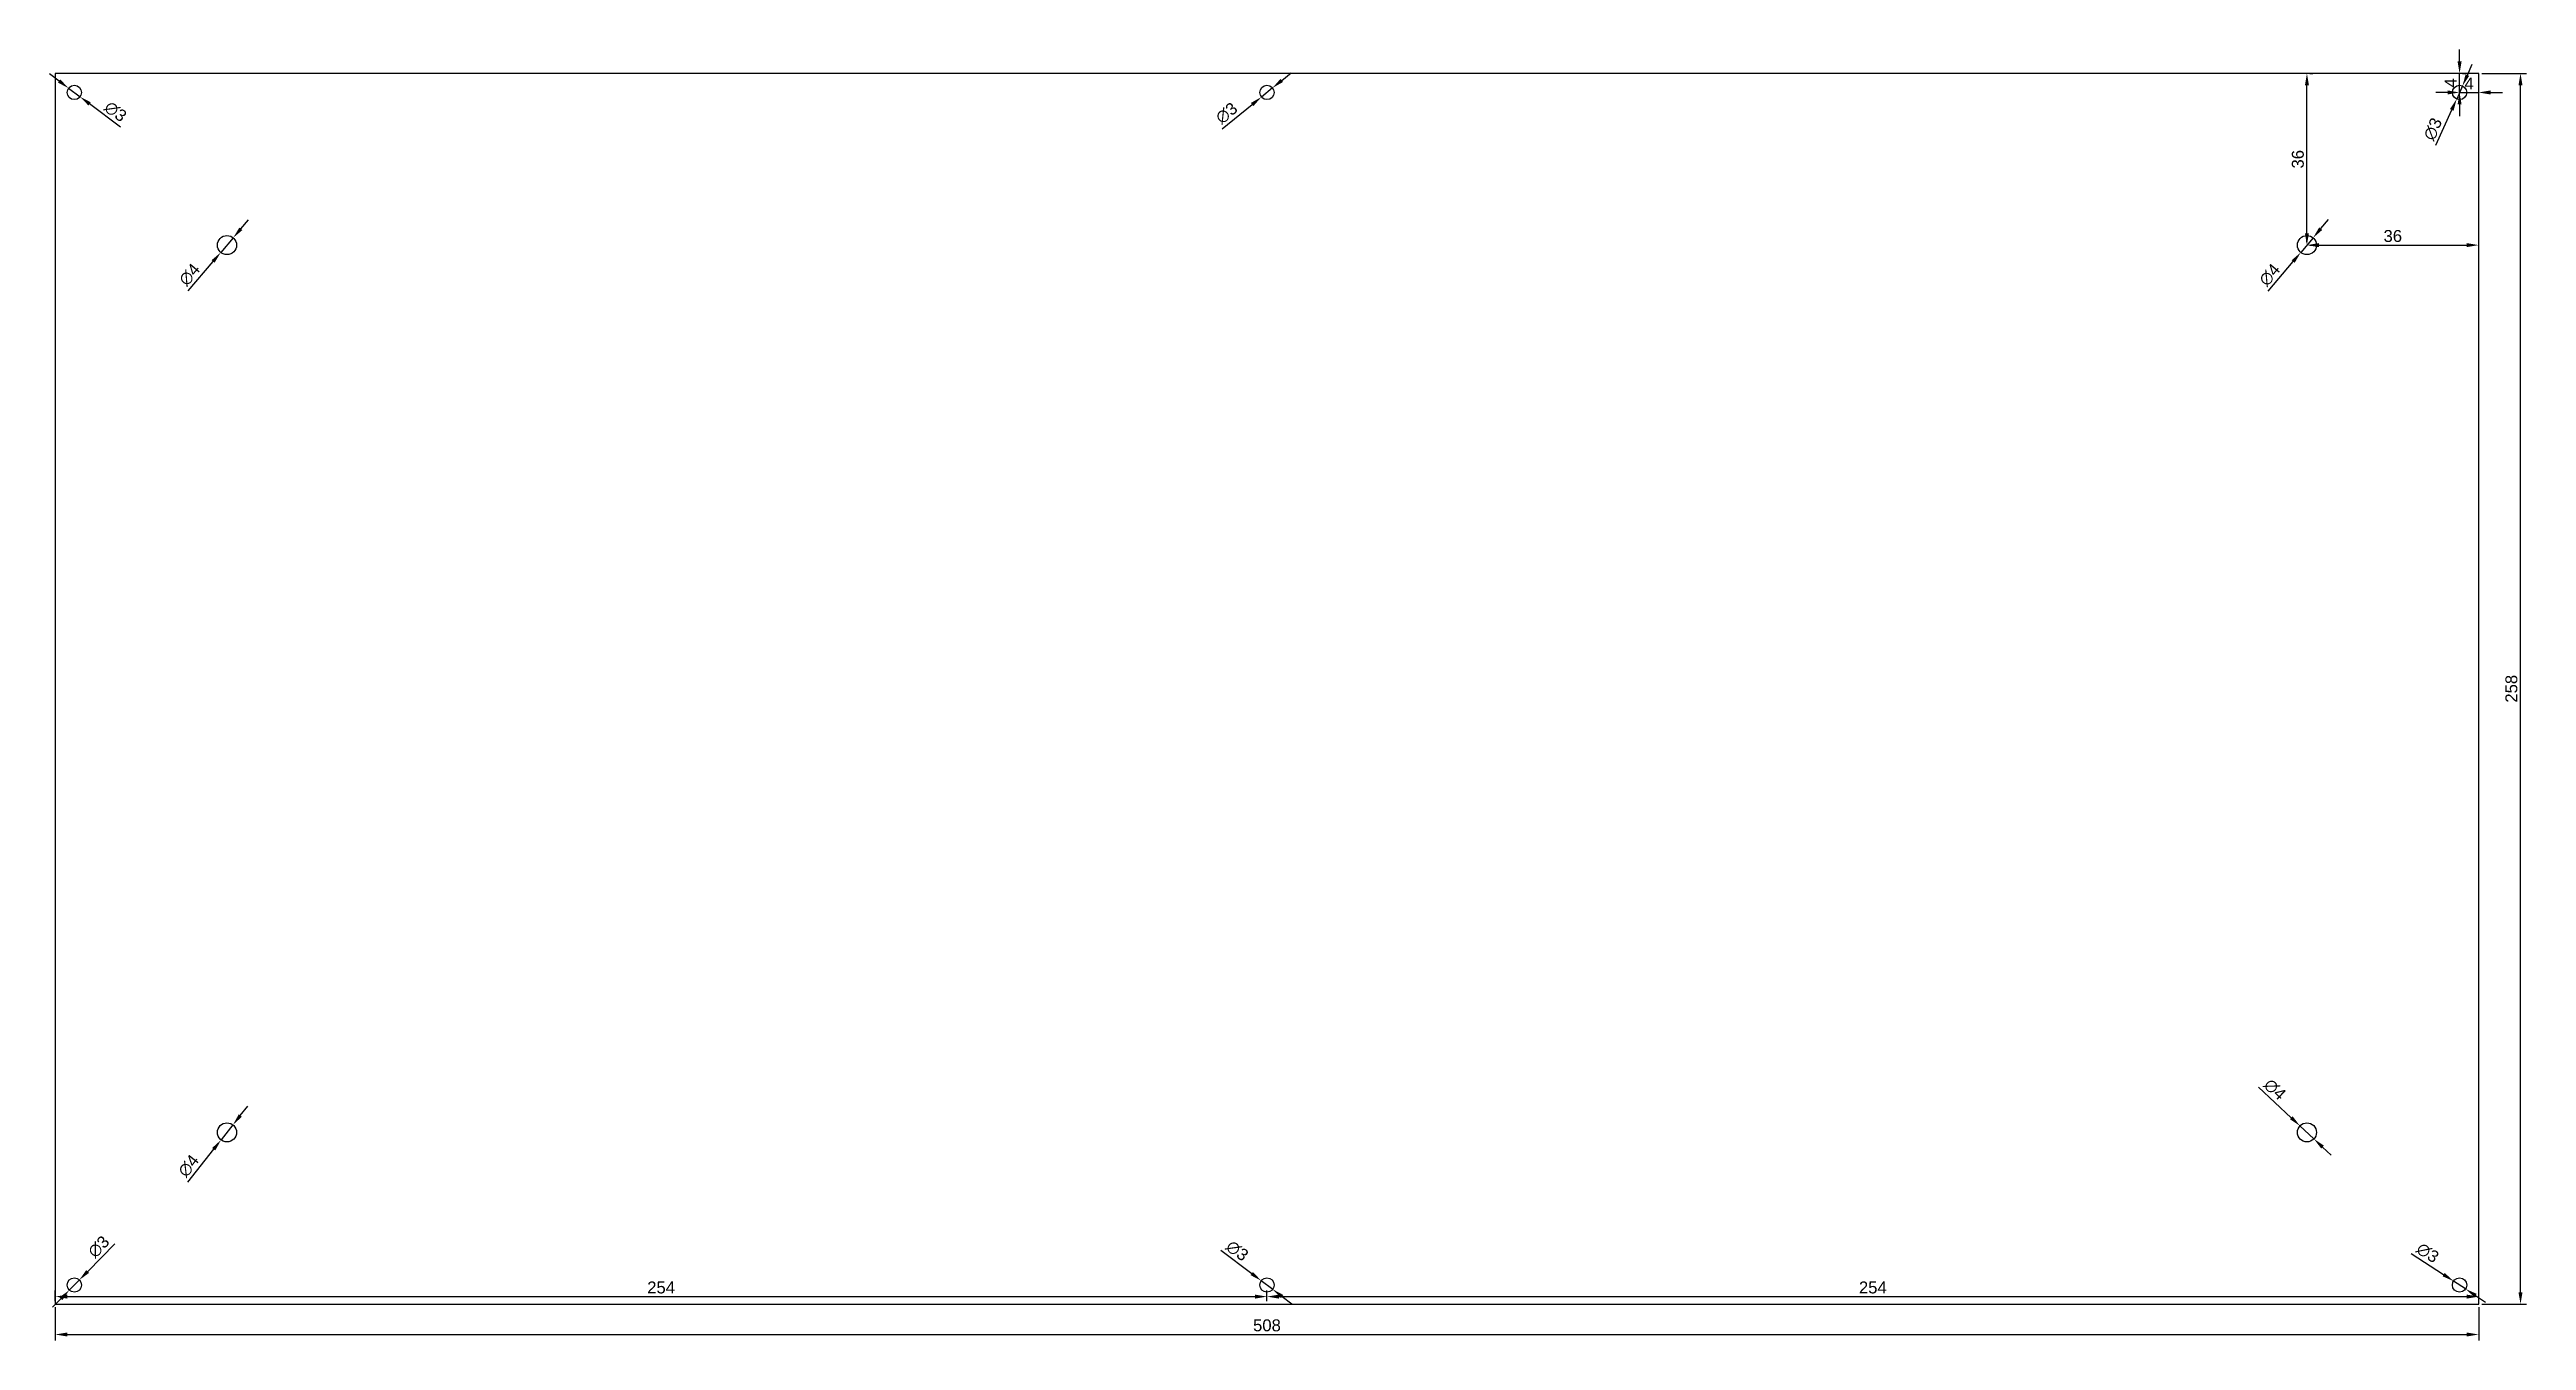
# Model space of a CAD drawing. Header units: millimetres. Extents: x 54 to 573, y 42 to 313.
import ezdxf

# ---------------------------------------------------------------- set-up
doc = ezdxf.new("R2010")
doc.units = ezdxf.units.MM
doc.styles.get("Standard").update_dxf_attribs({"font": 'arial.ttf'})
doc.dimstyles.new('ISO-25', dxfattribs={"dimtxt": 2.5, "dimasz": 2.5, "dimexe": 1.25, "dimexo": 0.625, "dimtad": 1, "dimtxsty": 'Standard', "dimcen": 2.5, "dimadec": 0, "dimazin": 0, "dimtfac": 1, "dimtmove": 0, "dimatfit": 3, "dimfxl": 1, "dimarcsym": 0})

# ---------------------------------------------------------------- blocks, each defined once
blk = doc.blocks.new('*D27')
at = {"color": 0, "lineweight": -2, "transparency": 16777216}
for p, q in [((559, 310.5), (559, 313)), ((559, 304), (559, 308)), ((559.63, 308), (560.25, 308)), ((559, 301.5), (559, 299)), ((559.63, 304), (560.25, 304))]:
    blk.add_line(p, q, dxfattribs=at)
at = {"color": 0, "transparency": 16777216}
for points in [[(558.58, 310.5), (559.42, 310.5), (559, 308)], [(558.58, 301.5), (559.42, 301.5), (559, 304)]]:
    blk.add_solid(points, dxfattribs=at)
at = {"layer": 'Defpoints', "color": 0, "transparency": 16777216}
for p in [(559, 308), (559, 308), (559, 304)]:
    blk.add_point(p, dxfattribs=at)
at = {"color": 0, "transparency": 16777216, "insert": (557.13, 306), "char_height": 2.5, "attachment_point": 5, "rotation": 90}
blk.add_mtext('4', dxfattribs=at)
blk = doc.blocks.new('*D28')
at = {"color": 0, "lineweight": -2, "transparency": 16777216}
for p, q in [((556.5, 304), (554, 304)), ((559, 304.62), (559, 305.25)), ((559, 304), (563, 304)), ((563, 304.62), (563, 305.25)), ((565.5, 304), (568, 304))]:
    blk.add_line(p, q, dxfattribs=at)
at = {"color": 0, "transparency": 16777216}
for points in [[(556.5, 304.42), (556.5, 303.58), (559, 304)], [(565.5, 304.42), (565.5, 303.58), (563, 304)]]:
    blk.add_solid(points, dxfattribs=at)
at = {"layer": 'Defpoints', "color": 0, "transparency": 16777216}
for p in [(559, 304), (563, 304), (563, 304)]:
    blk.add_point(p, dxfattribs=at)
at = {"color": 0, "transparency": 16777216, "insert": (561, 305.88), "char_height": 2.5, "attachment_point": 5}
blk.add_mtext('4', dxfattribs=at)
blk = doc.blocks.new('*D29')
at = {"color": 0, "lineweight": -2, "transparency": 16777216}
for p, q in [((560.64, 307.65), (561.66, 309.93)), ((559.61, 305.37), (558.39, 302.63)), ((554.05, 292.95), (557.36, 300.35))]:
    blk.add_line(p, q, dxfattribs=at)
at = {"color": 0, "transparency": 16777216}
for points in [[(560.26, 307.82), (561.02, 307.48), (559.61, 305.37)], [(556.98, 300.52), (557.74, 300.18), (558.39, 302.63)]]:
    blk.add_solid(points, dxfattribs=at)
at = {"layer": 'Defpoints', "color": 0, "transparency": 16777216}
for p in [(558.39, 302.63), (559.61, 305.37)]:
    blk.add_point(p, dxfattribs=at)
at = {"color": 0, "transparency": 16777216, "insert": (553.4, 296.32), "char_height": 2.5, "attachment_point": 5, "rotation": 65.8586}
blk.add_mtext('∅3', dxfattribs=at)
blk = doc.blocks.new('*D30')
at = {"color": 0, "lineweight": -2, "transparency": 16777216}
for p, q in [((527, 272.62), (527, 273.25)), ((529.5, 272), (560.5, 272)), ((563, 272.62), (563, 273.25))]:
    blk.add_line(p, q, dxfattribs=at)
at = {"color": 0, "transparency": 16777216}
for points in [[(529.5, 272.42), (529.5, 271.58), (527, 272)], [(560.5, 272.42), (560.5, 271.58), (563, 272)]]:
    blk.add_solid(points, dxfattribs=at)
at = {"layer": 'Defpoints', "color": 0, "transparency": 16777216}
for p in [(527, 272), (563, 272), (563, 272)]:
    blk.add_point(p, dxfattribs=at)
at = {"color": 0, "transparency": 16777216, "insert": (545, 273.9), "char_height": 2.5, "attachment_point": 5}
blk.add_mtext('36', dxfattribs=at)
blk = doc.blocks.new('*D31')
at = {"color": 0, "lineweight": -2, "transparency": 16777216}
for p, q in [((527.63, 308), (528.25, 308)), ((527, 274.5), (527, 305.5)), ((527.63, 272), (528.25, 272))]:
    blk.add_line(p, q, dxfattribs=at)
at = {"color": 0, "transparency": 16777216}
for points in [[(526.58, 305.5), (527.42, 305.5), (527, 308)], [(526.58, 274.5), (527.42, 274.5), (527, 272)]]:
    blk.add_solid(points, dxfattribs=at)
at = {"layer": 'Defpoints', "color": 0, "transparency": 16777216}
for p in [(527, 308), (527, 308), (527, 272)]:
    blk.add_point(p, dxfattribs=at)
at = {"color": 0, "transparency": 16777216, "insert": (525.1, 290), "char_height": 2.5, "attachment_point": 5, "rotation": 90}
blk.add_mtext('36', dxfattribs=at)
blk = doc.blocks.new('*D32')
at = {"color": 0, "lineweight": -2, "transparency": 16777216}
for p, q in [((529.89, 275.45), (531.5, 277.36)), ((528.29, 273.53), (525.71, 270.47)), ((518.9, 262.35), (524.11, 268.55))]:
    blk.add_line(p, q, dxfattribs=at)
at = {"color": 0, "transparency": 16777216}
for points in [[(529.57, 275.71), (530.21, 275.18), (528.29, 273.53)], [(523.79, 268.82), (524.43, 268.29), (525.71, 270.47)]]:
    blk.add_solid(points, dxfattribs=at)
at = {"layer": 'Defpoints', "color": 0, "transparency": 16777216}
for p in [(525.71, 270.47), (528.29, 273.53)]:
    blk.add_point(p, dxfattribs=at)
at = {"color": 0, "transparency": 16777216, "insert": (519.19, 265.76), "char_height": 2.5, "attachment_point": 5, "rotation": 49.9834}
blk.add_mtext('∅4', dxfattribs=at)
blk = doc.blocks.new('*D33')
at = {"color": 0, "lineweight": -2, "transparency": 16777216}
for p, q in [((312.1, 306.52), (314.04, 308.1)), ((299.6, 296.36), (305.9, 301.48)), ((310.16, 304.95), (307.84, 303.05))]:
    blk.add_line(p, q, dxfattribs=at)
at = {"color": 0, "transparency": 16777216}
for points in [[(311.84, 306.85), (312.37, 306.2), (310.16, 304.95)], [(305.63, 301.8), (306.16, 301.15), (307.84, 303.05)]]:
    blk.add_solid(points, dxfattribs=at)
at = {"layer": 'Defpoints', "color": 0, "transparency": 16777216}
for p in [(307.84, 303.05), (310.16, 304.95)]:
    blk.add_point(p, dxfattribs=at)
at = {"color": 0, "transparency": 16777216, "insert": (300.54, 299.66), "char_height": 2.5, "attachment_point": 5, "rotation": 39.1097}
blk.add_mtext('∅3', dxfattribs=at)
blk = doc.blocks.new('*D34')
at = {"color": 0, "lineweight": -2, "transparency": 16777216}
for p, q in [((93.91, 275.43), (95.53, 277.33)), ((92.29, 273.52), (89.71, 270.48)), ((82.84, 262.4), (88.09, 268.57))]:
    blk.add_line(p, q, dxfattribs=at)
at = {"color": 0, "transparency": 16777216}
for points in [[(93.6, 275.7), (94.23, 275.16), (92.29, 273.52)], [(87.77, 268.84), (88.4, 268.3), (89.71, 270.48)]]:
    blk.add_solid(points, dxfattribs=at)
at = {"layer": 'Defpoints', "color": 0, "transparency": 16777216}
for p in [(89.71, 270.48), (92.29, 273.52)]:
    blk.add_point(p, dxfattribs=at)
at = {"color": 0, "transparency": 16777216, "insert": (83.15, 265.81), "char_height": 2.5, "attachment_point": 5, "rotation": 49.6477}
blk.add_mtext('∅4', dxfattribs=at)
blk = doc.blocks.new('*D35')
at = {"color": 0, "lineweight": -2, "transparency": 16777216}
for p, q in [((55.8, 306.4), (53.8, 307.9)), ((57.8, 304.9), (60.2, 303.1)), ((68.68, 296.73), (62.2, 301.6))]:
    blk.add_line(p, q, dxfattribs=at)
at = {"color": 0, "transparency": 16777216}
for points in [[(56.05, 306.73), (55.55, 306.07), (57.8, 304.9)], [(62.45, 301.93), (61.95, 301.27), (60.2, 303.1)]]:
    blk.add_solid(points, dxfattribs=at)
at = {"layer": 'Defpoints', "color": 0, "transparency": 16777216}
for p in [(57.8, 304.9), (60.2, 303.1)]:
    blk.add_point(p, dxfattribs=at)
at = {"color": 0, "transparency": 16777216, "insert": (67.62, 299.99), "char_height": 2.5, "attachment_point": 5, "rotation": 323.1096}
blk.add_mtext('∅3', dxfattribs=at)
blk = doc.blocks.new('*D36')
at = {"color": 0, "lineweight": -2, "transparency": 16777216}
for p, q in [((93.79, 89.53), (95.34, 91.49)), ((92.24, 87.57), (89.76, 84.43)), ((82.76, 75.57), (88.21, 82.47))]:
    blk.add_line(p, q, dxfattribs=at)
at = {"color": 0, "transparency": 16777216}
for points in [[(93.46, 89.79), (94.12, 89.27), (92.24, 87.57)], [(87.88, 82.73), (88.54, 82.21), (89.76, 84.43)]]:
    blk.add_solid(points, dxfattribs=at)
at = {"layer": 'Defpoints', "color": 0, "transparency": 16777216}
for p in [(89.76, 84.43), (92.24, 87.57)]:
    blk.add_point(p, dxfattribs=at)
at = {"color": 0, "transparency": 16777216, "insert": (82.95, 78.99), "char_height": 2.5, "attachment_point": 5, "rotation": 51.7098}
blk.add_mtext('∅4', dxfattribs=at)
blk = doc.blocks.new('*D37')
at = {"color": 0, "lineweight": -2, "transparency": 16777216}
for p, q in [((67.48, 62.65), (61.8, 56.86)), ((57.95, 52.93), (60.05, 55.07)), ((56.2, 51.14), (54.45, 49.36))]:
    blk.add_line(p, q, dxfattribs=at)
at = {"color": 0, "transparency": 16777216}
for points in [[(61.5, 57.15), (62.1, 56.56), (60.05, 55.07)], [(55.9, 51.44), (56.5, 50.85), (57.95, 52.93)]]:
    blk.add_solid(points, dxfattribs=at)
at = {"layer": 'Defpoints', "color": 0, "transparency": 16777216}
for p in [(57.95, 52.93), (60.05, 55.07)]:
    blk.add_point(p, dxfattribs=at)
at = {"color": 0, "transparency": 16777216, "insert": (64.11, 62.02), "char_height": 2.5, "attachment_point": 5, "rotation": 45.5709}
blk.add_mtext('∅3', dxfattribs=at)
blk = doc.blocks.new('*D38')
at = {"color": 0, "lineweight": -2, "transparency": 16777216}
for p, q in [((299.33, 61.29), (305.81, 56.41)), ((310.2, 53.1), (307.8, 54.9)), ((312.19, 51.59), (314.19, 50.09))]:
    blk.add_line(p, q, dxfattribs=at)
at = {"color": 0, "transparency": 16777216}
for points in [[(306.06, 56.74), (305.56, 56.08), (307.8, 54.9)], [(312.44, 51.92), (311.94, 51.26), (310.2, 53.1)]]:
    blk.add_solid(points, dxfattribs=at)
at = {"layer": 'Defpoints', "color": 0, "transparency": 16777216}
for p in [(307.8, 54.9), (310.2, 53.1)]:
    blk.add_point(p, dxfattribs=at)
at = {"color": 0, "transparency": 16777216, "insert": (302.76, 61.18), "char_height": 2.5, "attachment_point": 5, "rotation": 322.9812}
blk.add_mtext('∅3', dxfattribs=at)
blk = doc.blocks.new('*D39')
at = {"color": 0, "lineweight": -2, "transparency": 16777216}
for p, q in [((516.88, 95.47), (523.71, 89.07)), ((528.46, 84.63), (525.54, 87.37)), ((530.29, 82.93), (532.11, 81.22))]:
    blk.add_line(p, q, dxfattribs=at)
at = {"color": 0, "transparency": 16777216}
for points in [[(524, 89.38), (523.43, 88.77), (525.54, 87.37)], [(530.57, 83.23), (530, 82.62), (528.46, 84.63)]]:
    blk.add_solid(points, dxfattribs=at)
at = {"layer": 'Defpoints', "color": 0, "transparency": 16777216}
for p in [(525.54, 87.37), (528.46, 84.63)]:
    blk.add_point(p, dxfattribs=at)
at = {"color": 0, "transparency": 16777216, "insert": (520.27, 95), "char_height": 2.5, "attachment_point": 5, "rotation": 316.9007}
blk.add_mtext('∅4', dxfattribs=at)
blk = doc.blocks.new('*D40')
at = {"color": 0, "lineweight": -2, "transparency": 16777216}
for p, q in [((548.87, 60.63), (555.65, 56.19)), ((560.25, 53.18), (557.75, 54.82)), ((562.35, 51.81), (564.44, 50.44))]:
    blk.add_line(p, q, dxfattribs=at)
at = {"color": 0, "transparency": 16777216}
for points in [[(555.88, 56.54), (555.43, 55.84), (557.75, 54.82)], [(562.57, 52.16), (562.12, 51.46), (560.25, 53.18)]]:
    blk.add_solid(points, dxfattribs=at)
at = {"layer": 'Defpoints', "color": 0, "transparency": 16777216}
for p in [(557.75, 54.82), (560.25, 53.18)]:
    blk.add_point(p, dxfattribs=at)
at = {"color": 0, "transparency": 16777216, "insert": (552.3, 60.75), "char_height": 2.5, "attachment_point": 5, "rotation": 326.774}
blk.add_mtext('∅3', dxfattribs=at)
blk = doc.blocks.new('*D41')
at = {"color": 0, "lineweight": -2, "transparency": 16777216}
for p, q in [((563.63, 308), (573.02, 308)), ((571.77, 52.5), (571.77, 305.5)), ((563.63, 50), (573.02, 50))]:
    blk.add_line(p, q, dxfattribs=at)
at = {"color": 0, "transparency": 16777216}
for points in [[(571.35, 305.5), (572.19, 305.5), (571.77, 308)], [(571.35, 52.5), (572.19, 52.5), (571.77, 50)]]:
    blk.add_solid(points, dxfattribs=at)
at = {"layer": 'Defpoints', "color": 0, "transparency": 16777216}
for p in [(563, 308), (571.77, 308), (563, 50)]:
    blk.add_point(p, dxfattribs=at)
at = {"color": 0, "transparency": 16777216, "insert": (569.87, 179), "char_height": 2.5, "attachment_point": 5, "rotation": 90}
blk.add_mtext('258', dxfattribs=at)
blk = doc.blocks.new('*D42')
at = {"color": 0, "lineweight": -2, "transparency": 16777216}
for p, q in [((55, 49.38), (55, 42.38)), ((563, 49.38), (563, 42.38)), ((57.5, 43.63), (560.5, 43.63))]:
    blk.add_line(p, q, dxfattribs=at)
at = {"color": 0, "transparency": 16777216}
for points in [[(57.5, 44.05), (57.5, 43.22), (55, 43.63)], [(560.5, 44.05), (560.5, 43.22), (563, 43.63)]]:
    blk.add_solid(points, dxfattribs=at)
at = {"layer": 'Defpoints', "color": 0, "transparency": 16777216}
for p in [(55, 50), (563, 50), (563, 43.63)]:
    blk.add_point(p, dxfattribs=at)
at = {"color": 0, "transparency": 16777216, "insert": (309, 45.54), "char_height": 2.5, "attachment_point": 5}
blk.add_mtext('508', dxfattribs=at)
blk = doc.blocks.new('*D43')
at = {"color": 0, "lineweight": -2, "transparency": 16777216}
for p, q in [((55, 50.62), (55, 52.83)), ((309, 50.62), (309, 52.83)), ((57.5, 51.58), (306.5, 51.58))]:
    blk.add_line(p, q, dxfattribs=at)
at = {"color": 0, "transparency": 16777216}
for points in [[(57.5, 51.99), (57.5, 51.16), (55, 51.58)], [(306.5, 51.99), (306.5, 51.16), (309, 51.58)]]:
    blk.add_solid(points, dxfattribs=at)
at = {"layer": 'Defpoints', "color": 0, "transparency": 16777216}
for p in [(55, 50), (309, 51.58), (309, 50)]:
    blk.add_point(p, dxfattribs=at)
at = {"color": 0, "transparency": 16777216, "insert": (182, 53.48), "char_height": 2.5, "attachment_point": 5}
blk.add_mtext('254', dxfattribs=at)
blk = doc.blocks.new('*D44')
at = {"color": 0, "lineweight": -2, "transparency": 16777216}
for p, q in [((309, 50.62), (309, 52.83)), ((563, 50.62), (563, 52.83)), ((311.5, 51.58), (560.5, 51.58))]:
    blk.add_line(p, q, dxfattribs=at)
at = {"color": 0, "transparency": 16777216}
for points in [[(311.5, 51.99), (311.5, 51.16), (309, 51.58)], [(560.5, 51.99), (560.5, 51.16), (563, 51.58)]]:
    blk.add_solid(points, dxfattribs=at)
at = {"layer": 'Defpoints', "color": 0, "transparency": 16777216}
for p in [(309, 50), (563, 51.58), (563, 50)]:
    blk.add_point(p, dxfattribs=at)
at = {"color": 0, "transparency": 16777216, "insert": (436, 53.48), "char_height": 2.5, "attachment_point": 5}
blk.add_mtext('254', dxfattribs=at)

msp = doc.modelspace()

# ---------------------------------------------------------------- linework, layer by layer
for p, q in [((563, 308), (55, 308)), ((55, 308), (55, 50)), ((563, 50), (563, 308)), ((55, 50), (563, 50))]:
    msp.add_line(p, q)
for centre, radius in [((59, 304), 1.5), ((309, 304), 1.5), ((559, 304), 1.5), ((91, 272), 2), ((527, 272), 2), ((91, 86), 2), ((527, 86), 2), ((59, 54), 1.5), ((309, 54), 1.5), ((559, 54), 1.5)]:
    msp.add_circle(centre, radius)

# ---------------------------------------------------------------- dimensions: what is measured, and where the dimension line sits
for base, p1, p2, picture, middle in [((559, 308), (559, 304), (559, 308), '*D27', (557.125, 306)), ((527, 308), (527, 272), (527, 308), '*D31', (525.098, 290)), ((571.769, 308), (563, 50), (563, 308), '*D41', (569.867, 179))]:
    dim = msp.add_linear_dim(base=base, p1=p1, p2=p2, angle=90, dimstyle='ISO-25')
    dim.commit()
    dim.dimension.update_dxf_attribs({"geometry": picture, "text_midpoint": middle})
for p1, p2, picture, middle in [((57.8, 304.9), (60.2, 303.1), '*D35', (67.625, 299.991)), ((310.164, 304.946), (307.836, 303.054), '*D33', (300.537, 299.66)), ((559.613, 305.369), (558.387, 302.631), '*D29', (553.396, 296.316)), ((92.295, 273.524), (89.705, 270.476), '*D34', (83.153, 265.809)), ((528.286, 273.532), (525.714, 270.468), '*D32', (519.189, 265.763)), ((57.95, 52.929), (60.05, 55.071), '*D37', (64.106, 62.024)), ((310.198, 53.097), (307.802, 54.903), '*D38', (302.758, 61.176)), ((560.255, 53.178), (557.745, 54.822), '*D40', (552.297, 60.747))]:
    dim = msp.add_diameter_dim_2p(p1=p1, p2=p2, dimstyle='ISO-25')
    dim.commit()
    dim.dimension.update_dxf_attribs({"geometry": picture, "text_midpoint": middle})
for base, p1, p2, picture, middle in [((563, 304), (559, 304), (563, 304), '*D28', (561, 305.875)), ((563, 272), (527, 272), (563, 272), '*D30', (545, 273.902)), ((309, 51.577), (55, 50), (309, 50), '*D43', (182, 53.478)), ((563, 51.577), (309, 50), (563, 50), '*D44', (436, 53.478)), ((563, 43.635), (55, 50), (563, 50), '*D42', (309, 45.536))]:
    dim = msp.add_linear_dim(base=base, p1=p1, p2=p2, dimstyle='ISO-25')
    dim.commit()
    dim.dimension.update_dxf_attribs({"geometry": picture, "text_midpoint": middle})
for p1, p2, picture, middle in [((528.46, 84.633), (525.54, 87.367), '*D39', (518.92, 93.561)), ((92.239, 87.57), (89.761, 84.43), '*D36', (84.499, 77.766))]:
    dim = msp.add_diameter_dim_2p(p1=p1, p2=p2, dimstyle='ISO-25')
    dim.commit()
    dim.dimension.update_dxf_attribs({"geometry": picture, "text_midpoint": middle, "dimtype": 163})

doc.saveas('drawing.dxf')
